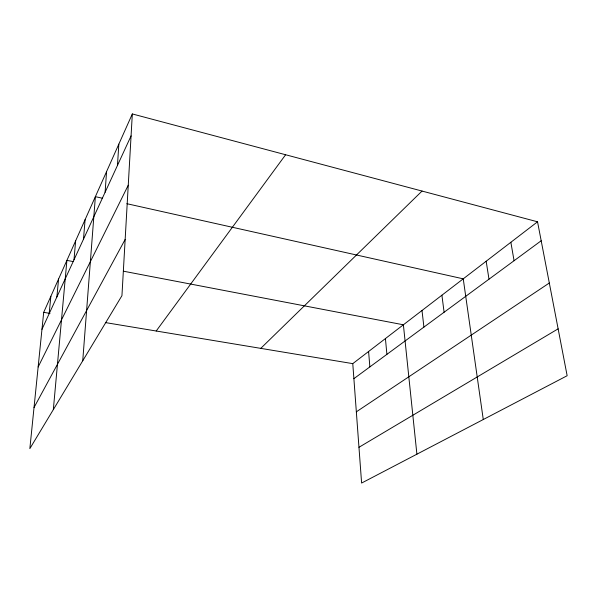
<?xml version="1.0" encoding="UTF-8"?>
<svg xmlns="http://www.w3.org/2000/svg" width="597" height="597" viewBox="0 0 597 597"><rect width="100%" height="100%" fill="white"/><g stroke="black" fill="none" stroke-linecap="round" stroke-linejoin="round"><path stroke-width="0.9" d="M132.325 113.945L121.945 295.657L29.85 448.623L43.693 312.343L132.325 113.945L537.539 221.8L567.15 375.729L361.61 483.055L352.775 363.64L537.539 221.8M117.467 165.421L118.84 144.123M105.102 192.256L106.572 171.578M82.737 360.775L95.371 196.659L102.565 198.264M83.49 239.173L85.095 219.659M73.991 259.799L75.64 240.83M53.334 409.617L66.901 260.382L73.289 261.598M56.879 296.948L58.581 279.015M49.148 313.738L50.864 296.284M41.962 329.328L131.071 135.885M38.141 366.983L128.251 185.234M34.029 407.505L125.161 239.442M156.205 331.014L285.62 154.742M260.777 348.364L422.042 191.055M353.887 378.662L541.188 240.755M356.342 411.826L549.315 283.008M358.961 447.295L558.128 328.835M43.693 312.343L50.006 313.388M105.363 322.574L352.775 363.64M123.519 271.217L403.385 324.79L416.9 454.183M126.862 203.696L463.242 278.836L483.272 419.527M510.86 242.285L514.069 260.725M486.167 261.24L488.988 279.187M441.907 295.216L444.093 312.246M421.997 310.5L423.922 327.096M385.423 338.574L386.901 354.357M368.588 351.499L369.871 366.894"/></g></svg>
